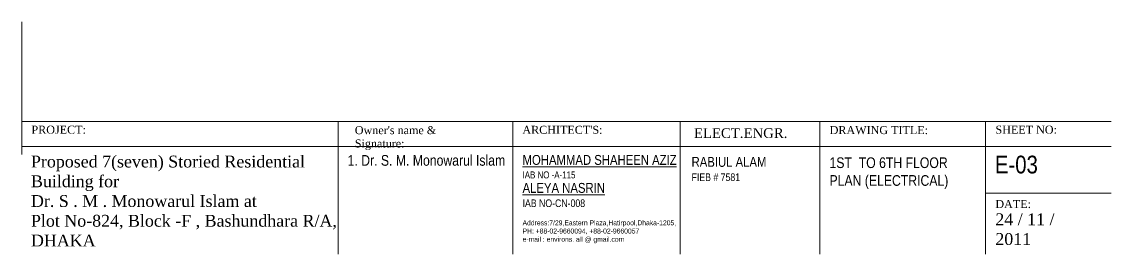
# Model space of a CAD drawing. Header units: inches. Extents: x -2030 to 2685, y 12 to 1110.
# Drawn here: x 128 to 679, y 12 to 130 of the extents above; entities that cross this region are included whole.
import ezdxf

# ---------------------------------------------------------------- set-up
doc = ezdxf.new("R2010")
doc.units = ezdxf.units.IN
doc.header["$LTSCALE"] = 20
doc.header["$MEASUREMENT"] = 0
doc.layers.add('Line2', color=251, linetype='Continuous', lineweight=20)
doc.layers.add('TEXT _1', color=7, linetype='Continuous', lineweight=15)
doc.styles.get("Standard").update_dxf_attribs({"font": 'times.ttf'})
doc.styles.add('STYEL1', font='ARIALN.TTF')

msp = doc.modelspace()

# ---------------------------------------------------------------- linework, layer by layer
at = {"layer": 'Line2', "ltscale": 10}
for p, q in [((127.84, 129.56), (127.84, 62.32)), ((127.84, 129.56), (127.84, 62.32)), ((127.84, 79.08), (679.15, 79.08)), ((127.84, 79.08), (679.15, 79.08)), ((287.95, 79.08), (287.95, 11.83)), ((287.95, 79.08), (287.95, 11.83)), ((376.32, 79.08), (376.32, 11.83)), ((376.32, 79.08), (376.32, 11.83)), ((460.94, 79.08), (460.94, 11.83)), ((531.71, 79.08), (531.71, 11.83)), ((531.71, 79.08), (531.71, 11.83)), ((615.62, 79.08), (615.62, 11.83)), ((615.62, 79.08), (615.62, 11.83)), ((127.84, 66.37), (679.15, 66.37)), ((127.84, 66.37), (679.15, 66.37)), ((615.62, 42.69), (679.15, 42.69)), ((615.62, 42.69), (679.15, 42.69))]:
    msp.add_line(p, q, dxfattribs=at)

# ---------------------------------------------------------------- texts
at = {"layer": 'TEXT _1', "linetype": 'Continuous'}
msp.add_text('ELECT.ENGR.', height=4.95, rotation=360, dxfattribs=at).set_placement((467.95, 70.71))
at = {"layer": 'TEXT _1', "linetype": 'Continuous', "style": 'STYEL1'}
msp.add_text('E-03', height=9, rotation=360, dxfattribs=at).set_placement((620.27, 52.75))
at = {"layer": 'TEXT _1', "linetype": 'ByBlock', "ltscale": 5, "attachment_point": 1}
for s, insert, char_height, width in [('PROJECT:', (132.74, 76.93), 4.05, 62.7383), ('PROJECT:', (132.74, 76.93), 4.05, 62.7383), ("Owner's name & Signature:", (296.37, 76.7), 4.05, 62.7383), ("Owner's name & Signature:", (296.37, 76.7), 4.05, 62.7383), ("ARCHITECT'S:", (381.18, 76.87), 4.05, 62.7383), ("ARCHITECT'S:", (381.18, 76.87), 4.05, 62.7383), ('DRAWING TITLE:', (536.67, 76.73), 4.05, 62.7383), ('DRAWING TITLE:', (536.67, 76.73), 4.05, 62.7383), ('SHEET NO:', (620.58, 76.95), 4.05, 42.4126), ('SHEET NO:', (620.58, 76.95), 4.05, 42.4126), ('Proposed 7(seven) Storied Residential Building for\\PDr. S . M . Monowarul Islam at\\PPlot No-824, Block -F , Bashundhara R/A, DHAKA', (132.49, 61.78), 6, 164.0163), ('Proposed 7(seven) Storied Residential Building for\\PDr. S . M . Monowarul Islam at\\PPlot No-824, Block -F , Bashundhara R/A, DHAKA', (132.49, 61.78), 6, 164.0163), ('DATE: ', (620.52, 39.28), 4.05, 42.4126), ('DATE:\\P{\\H1.481x;24 / 11 / 2011}\\P ', (620.52, 39.28), 4.05, 42.4126)]:
    msp.add_mtext(s, dxfattribs=dict(at, insert=insert, char_height=char_height, width=width))
at = {"layer": 'TEXT _1', "linetype": 'ByBlock', "ltscale": 5, "attachment_point": 1, "style": 'STYEL1'}
for s, insert, char_height, width in [('1. Dr. S. M. Monowarul Islam', (292.73, 62.06), 5.4, 114.2973), ('1. Dr. S. M. Monowarul Islam', (292.73, 62.06), 5.4, 114.2973), ('{\\H1.235x;\\LMOHAMMAD SHAHEEN AZIZ\\P\\H0.7x;\\lIAB NO -A-115 \\P\\H1.429x;\\LALEYA NASRIN\\P\\H0.7706x;\\lIAB NO-CN-008\\P\\H0.6483x;\\PAddress:7/29,Eastern Plaza,Hatirpool,Dhaka-1205, \\PPH: +88-02-9660094, +88-02-9660057\\Pe-mail : environs. all @ gmail.com}', (381.26, 62.1), 4.05, 81.7833), ('{\\H0.7576x;RABIUL ALAM\\P\\H0.7711x;FIEB # 7581}', (466.79, 61.1), 6.6, 55.4698)]:
    msp.add_mtext(s, dxfattribs=dict(at, insert=insert, char_height=char_height, width=width))
at = {"layer": 'TEXT _1', "linetype": 'Continuous', "insert": (536.59, 60.89), "char_height": 5.4, "width": 86.1199, "attachment_point": 1, "style": 'STYEL1'}
msp.add_mtext('1ST  TO 6TH FLOOR  \\PPLAN (ELECTRICAL)', dxfattribs=at)

doc.saveas('drawing.dxf')
